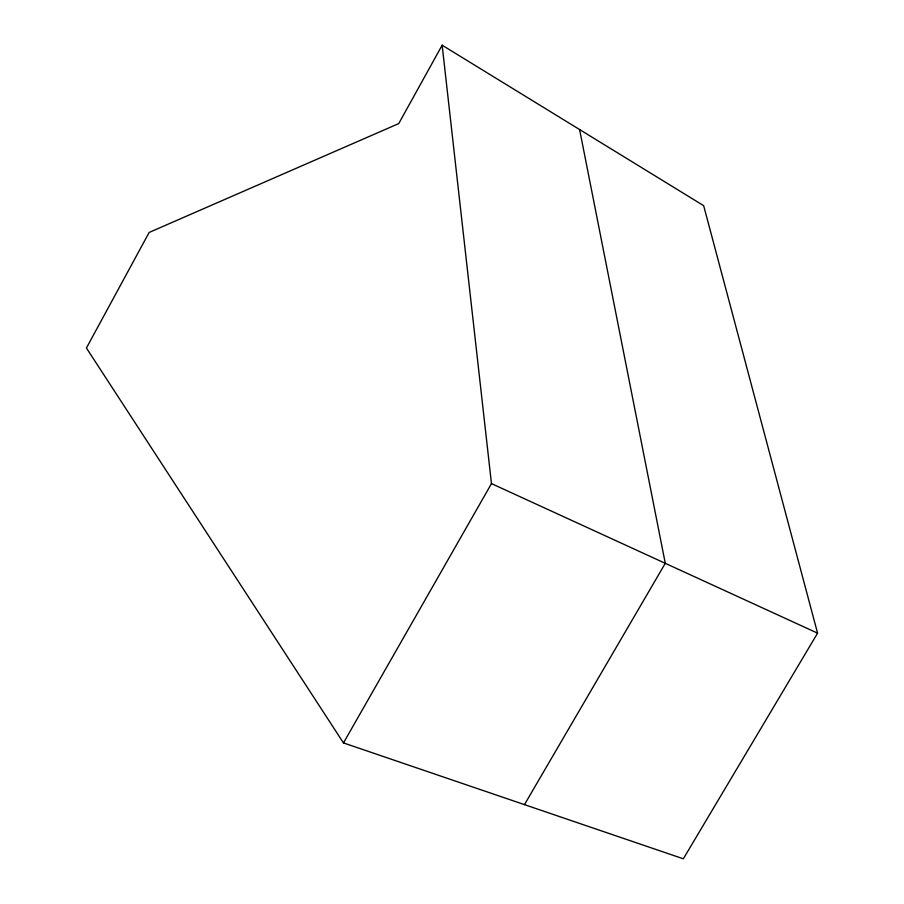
<?xml version="1.0" encoding="UTF-8"?>
<svg xmlns="http://www.w3.org/2000/svg" width="904" height="904" viewBox="0 0 904 904"><rect width="100%" height="100%" fill="white"/><g stroke="black" fill="none" stroke-linecap="round" stroke-linejoin="round"><path stroke-width="1.36" d="M442.146 45.2L398.754 123.577L149.149 232.441L86.422 348.017L343.475 742.918L683.322 858.8L817.578 633.162L703.662 205.671L442.146 45.2L491.471 483.606L343.475 742.918M524.456 804.628L665.287 563.316L579.6 129.543M491.471 483.606L817.578 633.162"/></g></svg>
